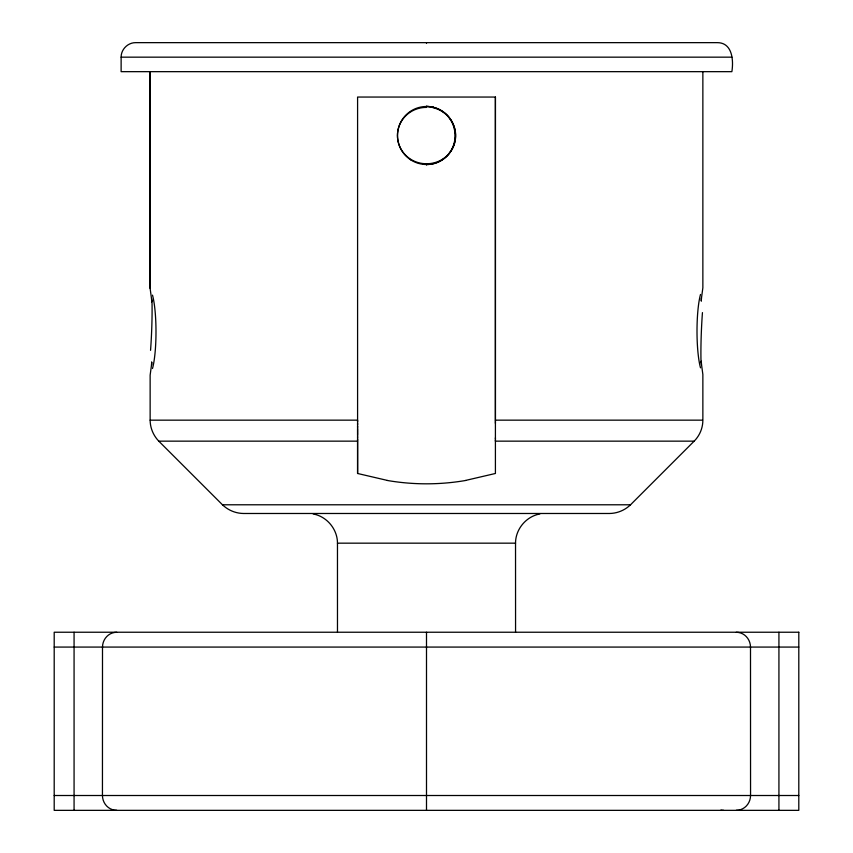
<?xml version="1.0" encoding="UTF-8"?>
<svg xmlns="http://www.w3.org/2000/svg" width="853" height="853" viewBox="0 0 853 853"><rect width="100%" height="100%" fill="white"/><g stroke="black" fill="none" stroke-linecap="round" stroke-linejoin="round"><path stroke-width="1.28" d="M74.072 632.233L74.072 810.35M121.137 57.162L121.126 71.663L731.874 71.663C733.655 60.488 732.503 42.586 717.266 42.65L135.638 42.65C127.886 42.543 121.009 49.399 121.137 57.162L731.874 57.162M150.139 288.474L150.139 71.663L150.139 288.474L151.845 301.173M387.379 480.42L357.588 473.479L357.588 441.15L158.786 441.15C153.369 435.552 150.171 427.971 150.139 420.166L150.139 375.192L151.845 362.482M357.588 439.796L357.588 438.762M357.588 437.685L357.588 436.555M357.588 435.382L357.588 433.878M357.588 433.569L357.588 428.579M357.588 427.577L357.588 426.063M357.588 424.709L357.588 423.355M357.588 422L357.588 420.156L150.139 420.166M495.412 439.796L495.412 441.15L694.161 441.15A29.684 29.684 0 0 0 702.861 420.156L702.861 374.499L701.155 361.8M495.412 438.762L495.412 437.824M495.412 423.355L495.412 422M357.588 473.479L357.588 97.05L495.412 97.05L495.412 420.156L702.488 420.156M778.928 810.35L778.928 632.233M515.564 632.233L515.532 543.169C515.489 529.255 526.13 516.417 539.842 513.975M701.155 300.48L702.861 287.781L702.861 71.663M158.786 441.15L222.473 504.784C228.071 510.233 235.663 513.378 243.468 513.485L609.532 513.485C617.337 513.378 624.929 510.233 630.527 504.784L694.161 441.15M465.621 480.42L495.412 473.479L495.412 97.05M222.473 504.784L630.527 504.784M313.158 513.975C326.87 516.417 337.511 529.255 337.468 543.169L515.564 543.169M54.197 647.075L798.803 647.075M54.197 795.508L798.803 795.508M432.919 107.073L432.94 107.201A29.002 28.512 -88.3 0 1 453.647 126.457M495.412 420.497L495.412 421.499M357.588 439.924L357.588 440.905M426.5 42.65L426.5 43.215M426.5 106.198L426.5 106.476A28.405 27.754 0 0 1 432.929 107.243M426.5 165.013L426.5 164.512A28.767 28.181 -89.6 0 0 453.583 126.479M426.5 632.244L426.5 810.35M337.468 543.169L337.479 632.062M465.631 480.484A231.238 231.238 0 0 1 387.369 480.484M426.532 107.403A28.821 28.16 0 0 0 397.455 135.552A28.821 28.16 0 0 0 426.489 163.733A28.767 28.053 -0.2 0 0 454.009 126.34A29.002 28.405 0.1 0 0 432.834 107.659M426.5 106.444A28.405 27.829 -0.4 0 1 432.951 107.169M700.505 367.824A43.215 7.421 -90 0 1 700.505 294.456M701.411 298.017A43.226 1.717 -85.9 0 1 701.315 301.237M701.059 362.653A43.215 3.039 -87.6 0 1 702.445 312.603M701.337 361.203A43.226 1.727 85.9 0 1 701.433 364.498M152.495 295.138A43.215 7.421 90 0 1 152.495 368.507M151.567 365.201A43.226 1.727 -85.9 0 1 151.663 361.907M151.941 300.309A43.215 3.039 -87.6 0 1 150.554 350.348M151.685 301.941A43.226 1.717 85.9 0 1 151.589 298.721M736.278 810.297A14.938 14.138 90 0 0 750.555 795.508L750.501 647.075A14.938 14.138 -90 0 0 736.278 632.286M116.722 810.297A14.938 14.138 -90 0 1 102.445 795.508L102.499 647.075A14.938 14.138 90 0 1 116.722 632.286M723.643 810.35A14.842 14.842 0 0 1 720.934 810.105M798.803 632.233L54.197 632.233L54.197 810.35L798.803 810.35L798.803 632.233M410.986 160.012A29.013 29.013 0 0 0 455.491 136.672A29.013 29.013 0 0 0 413.033 109.802A29.013 29.013 0 0 0 410.986 160.012"/></g></svg>
